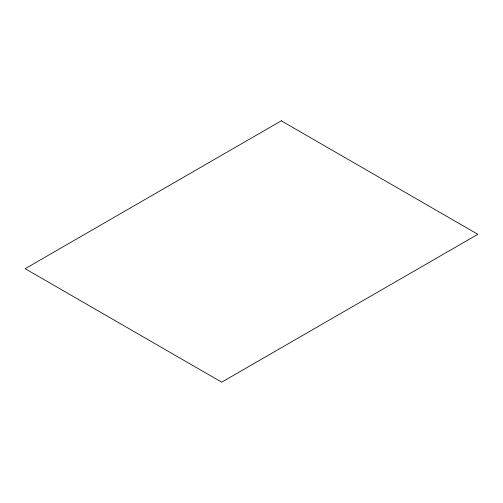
<?xml version="1.0" encoding="UTF-8"?>
<svg xmlns="http://www.w3.org/2000/svg" width="503" height="503" viewBox="0 0 503 503"><rect width="100%" height="100%" fill="white"/><g stroke="black" fill="none" stroke-linecap="round" stroke-linejoin="round"><path stroke-width="0.75" d="M281.29 120.821L25.15 268.696L221.71 382.179L477.85 234.304L281.29 120.821"/></g></svg>
